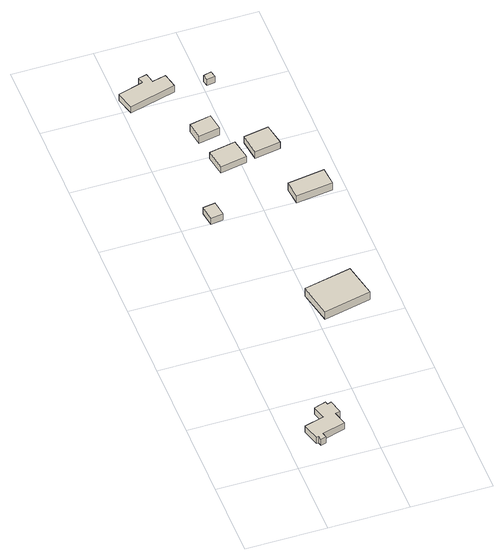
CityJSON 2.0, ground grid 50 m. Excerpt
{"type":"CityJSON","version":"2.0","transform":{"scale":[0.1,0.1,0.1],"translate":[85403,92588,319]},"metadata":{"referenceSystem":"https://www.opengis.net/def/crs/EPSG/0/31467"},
"CityObjects":{
"building1":{"type":"Building","geometry":[{"type":"Solid","lod":"1","boundaries":[[[[0,1,2,3,4,5,6,7,8,9,10,11,12,13]],[[12,14,15,13]],[[11,16,14,12]],[[10,17,16,11]],[[9,18,17,10]],[[8,19,18,9]],[[7,20,19,8]],[[6,21,20,7]],[[5,22,21,6]],[[4,23,22,5]],[[3,24,23,4]],[[2,25,24,3]],[[1,26,25,2]],[[0,27,26,1]],[[13,15,27,0]],[[14,16,17,18,19,20,21,22,23,24,25,26,27,15]]]]}]},
"building2":{"type":"Building","geometry":[{"type":"Solid","lod":"1","boundaries":[[[[28,29,30,31]],[[30,32,33,31]],[[29,34,32,30]],[[28,35,34,29]],[[31,33,35,28]],[[32,34,35,33]]]]}]},
"building3":{"type":"Building","geometry":[{"type":"Solid","lod":"1","boundaries":[[[[36,37,38,39]],[[38,40,41,39]],[[37,42,40,38]],[[36,43,42,37]],[[39,41,43,36]],[[40,42,43,41]]]]}]},
"building4":{"type":"Building","geometry":[{"type":"Solid","lod":"1","boundaries":[[[[44,45,46,47,48,49,50,51]],[[50,52,53,51]],[[49,54,52,50]],[[48,55,54,49]],[[47,56,55,48]],[[46,57,56,47]],[[45,58,57,46]],[[44,59,58,45]],[[51,53,59,44]],[[52,54,55,56,57,58,59,53]]]]}]},
"building5":{"type":"Building","geometry":[{"type":"Solid","lod":"1","boundaries":[[[[60,61,62,63]],[[62,64,65,63]],[[61,66,64,62]],[[60,67,66,61]],[[63,65,67,60]],[[64,66,67,65]]]]}]},
"building6":{"type":"Building","geometry":[{"type":"Solid","lod":"1","boundaries":[[[[68,69,70,71]],[[70,72,73,71]],[[69,74,72,70]],[[68,75,74,69]],[[71,73,75,68]],[[72,74,75,73]]]]}]},
"building7":{"type":"Building","geometry":[{"type":"Solid","lod":"1","boundaries":[[[[76,77,78,79]],[[78,80,81,79]],[[77,82,80,78]],[[76,83,82,77]],[[79,81,83,76]],[[80,82,83,81]]]]}]},
"building8":{"type":"Building","geometry":[{"type":"Solid","lod":"1","boundaries":[[[[84,85,86,87]],[[86,88,89,87]],[[85,90,88,86]],[[84,91,90,85]],[[87,89,91,84]],[[88,90,91,89]]]]}]},
"building9":{"type":"Building","geometry":[{"type":"Solid","lod":"1","boundaries":[[[[92,93,94,95]],[[94,96,97,95]],[[93,98,96,94]],[[92,99,98,93]],[[95,97,99,92]],[[96,98,99,97]]]]}]}
},
"vertices":[
[173,18,192],[165,48,192],[309,88,192],[285,174,192],[316,183,192],[292,269,192],[267,262,192],[262,280,192],[187,259,192],[211,174,192],[89,140,192],[119,32,192],[132,35,192],[140,9,192],[132,35,142],[140,9,142],[119,32,142],[89,140,142],[211,174,142],[187,259,142],[262,280,142],[267,262,142],[292,269,142],[316,183,142],[285,174,142],[309,88,142],[165,48,142],[173,18,142],
[253,2006,59],[238,2102,59],[162,2091,59],[176,1994,59],[162,2091,9],[176,1994,9],[238,2102,9],[253,2006,9],
[512,994,151],[805,1058,151],[759,1271,151],[465,1209,151],[759,1271,90],[465,1209,90],[805,1058,90],[512,994,90],
[36,2966,78],[324,3043,78],[303,3135,78],[218,3115,78],[204,3178,78],[151,3165,78],[160,3125,78],[4,3082,78],[160,3125,27],[4,3082,27],[151,3165,27],[204,3178,27],[218,3115,27],[303,3135,27],[324,3043,27],[36,2966,27],
[337,2479,73],[360,2349,73],[526,2380,73],[501,2510,73],[526,2380,23],[501,2510,23],[360,2349,23],[337,2479,23],
[318,2602,90],[452,2629,90],[434,2737,90],[300,2709,90],[434,2737,33],[300,2709,33],[452,2629,33],[318,2602,33],
[581,2388,81],[742,2415,81],[717,2551,81],[563,2525,81],[717,2551,31],[563,2525,31],[742,2415,31],[581,2388,31],
[908,1990,102],[897,2107,102],[668,2074,102],[681,1961,102],[668,2074,46],[681,1961,46],[897,2107,46],[908,1990,46],
[518,3029,74],[569,3039,74],[558,3079,74],[508,3066,74],[558,3079,24],[508,3066,24],[569,3039,24],[518,3029,24]
]}
